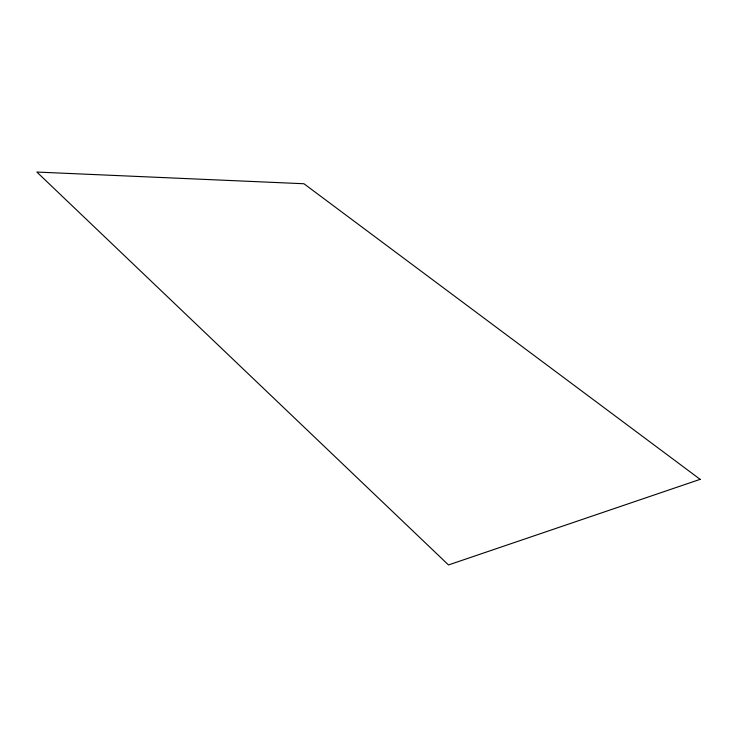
<?xml version="1.0" encoding="UTF-8"?>
<svg xmlns="http://www.w3.org/2000/svg" width="737" height="737" viewBox="0 0 737 737"><rect width="100%" height="100%" fill="white"/><g stroke="black" fill="none" stroke-linecap="round" stroke-linejoin="round"><path stroke-width="1.11" d="M700.15 479.345L448.501 564.947L36.85 172.053L303.93 183.743L700.15 479.345"/></g></svg>
